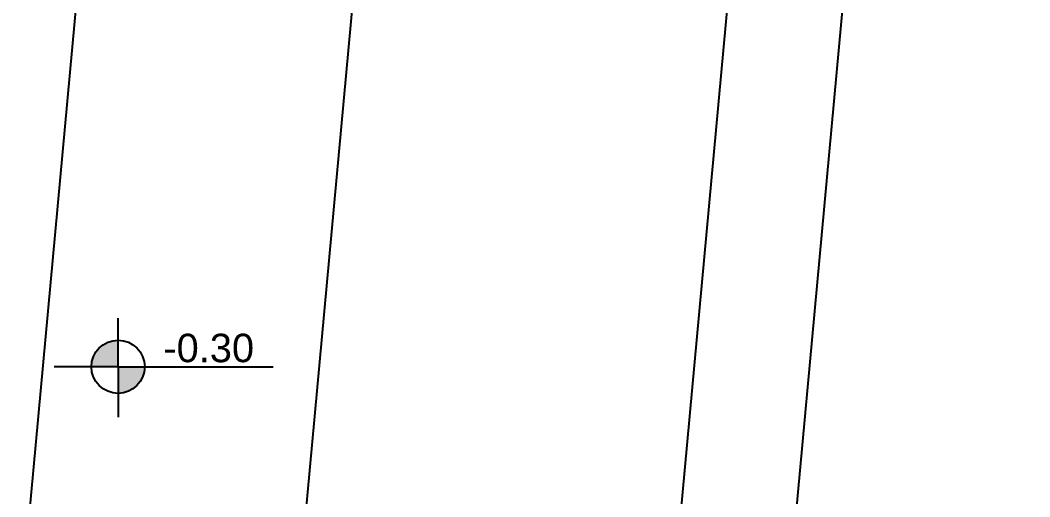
# Model space of a CAD drawing. Extents: x -30 to 1202, y 231 to 898.
# Drawn here: x 174.04 to 181.07, y 373.79 to 377.11 of the extents above; entities that cross this region are included whole.
import ezdxf

# ---------------------------------------------------------------- set-up
doc = ezdxf.new("R2010")
doc.units = 0
doc.header["$LTSCALE"] = 0.04
for name, color, linetype in [('0.5', 5, 'CONTINUOUS'), ('PISO', 1, 'CONTINUOUS'), ('PISOS', 1, 'CONTINUOUS')]:
    doc.layers.add(name, color=color, linetype=linetype)
doc.styles.add('STYLE2', font='arial.ttf')

msp = doc.modelspace()

# ---------------------------------------------------------------- hatches: boundary and pattern name
at = {"layer": 'PISO'}
h = msp.add_hatch(color=256, dxfattribs=at)
h.paths.add_polyline_path([(174.7248, 374.6935), (174.7248, 374.8787, 0.414214), (174.5395, 374.6935)])
h.paths.add_polyline_path([(174.7248, 374.6935), (174.7248, 374.5082, 0.414214), (174.9101, 374.6935)])

# ---------------------------------------------------------------- linework, layer by layer
at = {"layer": '0.5'}
msp.add_arc((241.6448, 369.3595), 80.5866, 170.557845, 170.557845, dxfattribs=at)
at = {"layer": 'PISO'}
for q in [(174.7248, 375.0331), (174.2787, 374.6935), (175.8052, 374.6935), (174.7248, 374.342)]:
    msp.add_line((174.7248, 374.6935), q, dxfattribs=at)
msp.add_circle((174.7248, 374.6935), 0.1853, dxfattribs=at)
at = {"layer": 'PISOS'}
for p, q in [((179.152, 428.5531), (173.5593, 367.7138)), ((181.0598, 428.3777), (175.1304, 363.8755)), ((183.6489, 428.1397), (177.7112, 363.5481)), ((184.4456, 428.0665), (178.5146, 363.5481))]:
    msp.add_line(p, q, dxfattribs=at)

# ---------------------------------------------------------------- texts
at = {"layer": 'PISO', "style": 'STYLE2'}
msp.add_text('-0.30', height=0.19847, dxfattribs=at).set_placement((175.0402, 374.7252))

doc.saveas('drawing.dxf')
